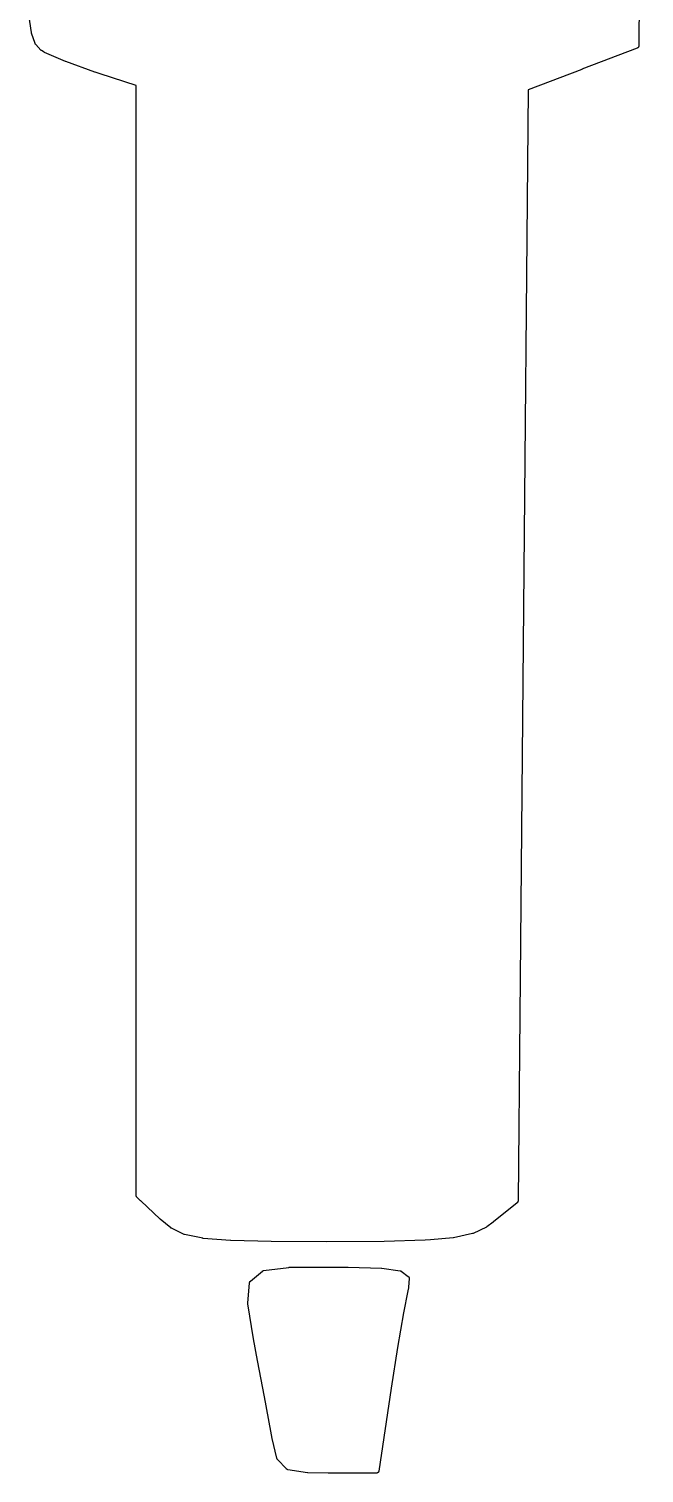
# Model space of a CAD drawing. Extents: x 6.3 to 49.3, y 9.3 to 45.7.
# Drawn here: x 36.979 to 38.274, y 12.757 to 15.795 of the extents above; entities that cross this region are included whole.
import ezdxf

# ---------------------------------------------------------------- set-up
doc = ezdxf.new("R2010")
doc.units = 0
doc.layers.add('BLACK', color=7, linetype='CONTINUOUS')

msp = doc.modelspace()

# ---------------------------------------------------------------- linework, layer by layer
at = {"layer": 'BLACK', "linetype": 'CONTINUOUS'}
for p, q in [((38.274, 16.6953), (38.2626, 15.7591)), ((36.9843, 15.7872), (36.979, 15.8249)), ((36.9844, 15.7868), (36.9843, 15.7872)), ((36.9843, 15.7872), (36.9843, 15.7872)), ((36.9843, 15.7872), (36.9843, 15.7872)), ((36.9843, 15.7872), (36.9843, 15.7872)), ((36.9845, 15.7863), (36.9844, 15.7868)), ((36.9845, 15.7862), (36.9845, 15.7863)), ((36.9845, 15.7863), (36.9845, 15.7863)), ((36.9845, 15.7863), (36.9845, 15.7863)), ((36.9924, 15.7641), (36.9845, 15.7862)), ((36.9845, 15.7862), (36.9845, 15.7862)), ((36.9925, 15.7637), (36.9924, 15.7641)), ((36.9927, 15.7632), (36.9925, 15.7637)), ((36.9928, 15.7632), (36.9927, 15.7632)), ((36.993, 15.7628), (36.9928, 15.7632)), ((36.9928, 15.7632), (36.9928, 15.7632)), ((36.9933, 15.7624), (36.993, 15.7628)), ((36.9934, 15.7624), (36.9933, 15.7624)), ((37.0041, 15.7504), (36.9934, 15.7624)), ((37.0043, 15.7502), (37.0041, 15.7504)), ((37.0045, 15.75), (37.0043, 15.7502)), ((37.0047, 15.7499), (37.0045, 15.75)), ((37.0049, 15.7497), (37.0047, 15.7499)), ((37.0051, 15.7496), (37.0049, 15.7497)), ((37.0052, 15.7495), (37.0051, 15.7496)), ((37.0053, 15.7494), (37.0052, 15.7495)), ((37.0111, 15.746), (37.0053, 15.7494)), ((37.0113, 15.7458), (37.0111, 15.746)), ((37.0116, 15.7457), (37.0113, 15.7458)), ((37.0117, 15.7457), (37.0116, 15.7457)), ((37.0564, 15.7264), (37.0117, 15.7457)), ((38.2594, 15.7545), (38.1429, 15.7101)), ((38.2597, 15.7547), (38.2594, 15.7545)), ((38.2594, 15.7545), (38.2594, 15.7545)), ((38.2594, 15.7545), (38.2594, 15.7545)), ((38.2602, 15.7549), (38.2597, 15.7547)), ((38.2603, 15.7549), (38.2602, 15.7549)), ((38.2606, 15.7552), (38.2603, 15.7549)), ((38.2603, 15.7549), (38.2603, 15.7549)), ((38.261, 15.7555), (38.2606, 15.7552)), ((38.2613, 15.7558), (38.261, 15.7555)), ((38.261, 15.7555), (38.261, 15.7555)), ((38.261, 15.7555), (38.261, 15.7555)), ((38.2617, 15.7562), (38.2613, 15.7558)), ((38.2619, 15.7567), (38.2617, 15.7563)), ((38.2617, 15.7563), (38.2617, 15.7563)), ((38.2617, 15.7563), (38.2617, 15.7562)), ((38.2621, 15.7571), (38.2619, 15.7567)), ((38.2622, 15.7571), (38.2621, 15.7571)), ((38.2621, 15.7571), (38.2621, 15.7571)), ((38.2623, 15.7576), (38.2622, 15.7571)), ((38.2625, 15.758), (38.2623, 15.7576)), ((38.2626, 15.759), (38.2625, 15.7586)), ((38.2625, 15.7586), (38.2625, 15.7581)), ((38.2625, 15.7581), (38.2625, 15.758)), ((38.2625, 15.758), (38.2625, 15.758)), ((38.2626, 15.7591), (38.2626, 15.759)), ((38.2626, 15.759), (38.2626, 15.759)), ((38.2626, 15.759), (38.2626, 15.759)), ((37.0565, 15.7264), (37.0564, 15.7264)), ((37.0566, 15.7263), (37.0565, 15.7264)), ((37.1181, 15.7041), (37.0566, 15.7263)), ((37.0566, 15.7263), (37.0566, 15.7263)), ((38.1429, 15.71), (38.0297, 15.6669)), ((38.1429, 15.7101), (38.1429, 15.71)), ((38.1429, 15.71), (38.1429, 15.71)), ((37.1182, 15.7041), (37.1181, 15.7041)), ((37.1181, 15.7041), (37.1181, 15.7041)), ((37.1181, 15.7041), (37.1181, 15.7041)), ((37.1289, 15.7006), (37.1182, 15.7041)), ((37.2048, 15.6761), (37.1289, 15.7006)), ((37.1289, 15.7006), (37.1289, 15.7006)), ((37.1289, 15.7006), (37.1289, 15.7006)), ((37.2048, 13.3409), (37.2048, 15.6761)), ((38.0297, 15.6669), (38.0192, 14.5)), ((38.0192, 14.5), (38.0121, 13.7198)), ((38.0121, 13.7198), (38.0086, 13.3297)), ((37.2048, 13.3408), (37.2048, 13.3409)), ((37.2049, 13.3404), (37.2048, 13.3408)), ((37.2048, 13.3408), (37.2048, 13.3408)), ((37.2049, 13.3399), (37.2049, 13.3404)), ((37.2049, 13.3398), (37.2049, 13.3399)), ((37.2049, 13.3399), (37.2049, 13.3399)), ((37.2051, 13.3394), (37.2049, 13.3398)), ((37.2052, 13.339), (37.2051, 13.3394)), ((37.2052, 13.3389), (37.2052, 13.339)), ((37.2055, 13.3385), (37.2052, 13.3389)), ((37.2052, 13.3389), (37.2052, 13.3389)), ((37.2057, 13.3381), (37.2055, 13.3385)), ((37.2057, 13.338), (37.2057, 13.3381)), ((37.2057, 13.3381), (37.2057, 13.3381)), ((37.206, 13.3377), (37.2057, 13.338)), ((37.2063, 13.3374), (37.206, 13.3377)), ((37.2063, 13.3373), (37.2063, 13.3374)), ((37.2064, 13.3373), (37.2063, 13.3373)), ((37.2064, 13.3372), (37.2064, 13.3373)), ((37.2143, 13.3298), (37.2064, 13.3372)), ((37.2144, 13.3297), (37.2143, 13.3298)), ((37.2554, 13.2912), (37.2144, 13.3297)), ((38.0067, 13.3259), (37.9568, 13.2854)), ((38.0069, 13.326), (38.0067, 13.3259)), ((38.007, 13.3261), (38.0069, 13.326)), ((38.0072, 13.3263), (38.007, 13.3261)), ((38.0074, 13.3265), (38.0072, 13.3263)), ((38.0075, 13.3267), (38.0074, 13.3265)), ((38.0077, 13.3269), (38.0075, 13.3267)), ((38.0078, 13.3271), (38.0077, 13.3269)), ((38.008, 13.3273), (38.0078, 13.3271)), ((38.0081, 13.3275), (38.008, 13.3273)), ((38.0082, 13.3277), (38.0081, 13.3275)), ((38.0084, 13.3282), (38.0082, 13.328)), ((38.0082, 13.328), (38.0082, 13.3277)), ((38.0085, 13.3287), (38.0084, 13.3285)), ((38.0084, 13.3285), (38.0084, 13.3282)), ((38.0086, 13.3292), (38.0085, 13.3289)), ((38.0085, 13.3289), (38.0085, 13.3287)), ((38.0086, 13.3297), (38.0086, 13.3296)), ((38.0086, 13.3296), (38.0086, 13.3294)), ((38.0086, 13.3294), (38.0086, 13.3292)), ((37.2555, 13.2911), (37.2554, 13.2912)), ((37.2556, 13.291), (37.2555, 13.2911)), ((37.2557, 13.291), (37.2556, 13.291)), ((37.278, 13.2727), (37.2557, 13.291)), ((37.9566, 13.2852), (37.9427, 13.2751)), ((37.9567, 13.2854), (37.9566, 13.2853)), ((37.9566, 13.2853), (37.9566, 13.2852)), ((37.9568, 13.2854), (37.9567, 13.2854)), ((37.2781, 13.2726), (37.278, 13.2727)), ((37.2785, 13.2724), (37.2781, 13.2726)), ((37.2781, 13.2726), (37.2781, 13.2726)), ((37.2788, 13.2721), (37.2785, 13.2724)), ((37.2789, 13.2721), (37.2788, 13.2721)), ((37.279, 13.2721), (37.2789, 13.2721)), ((37.279, 13.272), (37.279, 13.2721)), ((37.3056, 13.2593), (37.279, 13.272)), ((37.3057, 13.2593), (37.3056, 13.2593)), ((37.3056, 13.2593), (37.3056, 13.2593)), ((37.3061, 13.2591), (37.3057, 13.2593)), ((37.3065, 13.259), (37.3061, 13.2591)), ((37.3066, 13.259), (37.3065, 13.259)), ((37.3065, 13.259), (37.3065, 13.259)), ((37.3067, 13.259), (37.3066, 13.259)), ((37.345, 13.2509), (37.3067, 13.259)), ((37.3453, 13.2508), (37.345, 13.2509)), ((37.3456, 13.2508), (37.3453, 13.2508)), ((37.3457, 13.2508), (37.3456, 13.2508)), ((37.4036, 13.2462), (37.3457, 13.2508)), ((37.4037, 13.2462), (37.4036, 13.2462)), ((37.4038, 13.2462), (37.4037, 13.2462)), ((37.4889, 13.2443), (37.4038, 13.2462)), ((37.4038, 13.2462), (37.4038, 13.2462)), ((37.8129, 13.2469), (37.7267, 13.2445)), ((37.813, 13.2469), (37.8129, 13.2469)), ((37.8132, 13.2469), (37.813, 13.2469)), ((37.8241, 13.2479), (37.8132, 13.2469)), ((37.8132, 13.2469), (37.8132, 13.2469)), ((37.8724, 13.2521), (37.8241, 13.2479)), ((37.8241, 13.2479), (37.8241, 13.2479)), ((37.8727, 13.2522), (37.8724, 13.2521)), ((37.873, 13.2522), (37.8727, 13.2522)), ((37.9128, 13.261), (37.873, 13.2522)), ((37.873, 13.2522), (37.873, 13.2522)), ((37.9129, 13.261), (37.9128, 13.261)), ((37.9128, 13.261), (37.9128, 13.261)), ((37.9133, 13.2612), (37.9129, 13.261)), ((37.9137, 13.2613), (37.9133, 13.2612)), ((37.9138, 13.2613), (37.9137, 13.2613)), ((37.9139, 13.2614), (37.9138, 13.2613)), ((37.9138, 13.2613), (37.9138, 13.2613)), ((37.9419, 13.2747), (37.9139, 13.2614)), ((37.9422, 13.2749), (37.9419, 13.2747)), ((37.9426, 13.2751), (37.9422, 13.2749)), ((37.9427, 13.2751), (37.9426, 13.2751)), ((37.489, 13.2443), (37.4889, 13.2443)), ((37.4889, 13.2443), (37.4889, 13.2443)), ((37.4889, 13.2443), (37.4889, 13.2443)), ((37.6057, 13.2438), (37.489, 13.2443)), ((37.6058, 13.2438), (37.6057, 13.2438)), ((37.7266, 13.2445), (37.6058, 13.2438)), ((37.7267, 13.2445), (37.7266, 13.2445)), ((37.7266, 13.2445), (37.7266, 13.2445)), ((37.7267, 13.2445), (37.7267, 13.2445)), ((37.4731, 13.1831), (37.526, 13.1898)), ((37.526, 13.1898), (37.5261, 13.1898)), ((37.5261, 13.1898), (37.5263, 13.1898)), ((37.5263, 13.1898), (37.5266, 13.1899)), ((37.5266, 13.1899), (37.6134, 13.1903)), ((37.6134, 13.1903), (37.6135, 13.1903)), ((37.6135, 13.1903), (37.6508, 13.1902)), ((37.6508, 13.1902), (37.6508, 13.1902)), ((37.6508, 13.1902), (37.6509, 13.1902)), ((37.6509, 13.1902), (37.6509, 13.1902)), ((37.6509, 13.1902), (37.7211, 13.1884)), ((37.7211, 13.1884), (37.7212, 13.1884)), ((37.7212, 13.1884), (37.7214, 13.1883)), ((37.7214, 13.1883), (37.7217, 13.1883)), ((37.7217, 13.1883), (37.7604, 13.1827)), ((37.44, 13.1144), (37.4436, 13.1576)), ((37.4436, 13.1577), (37.4437, 13.1582)), ((37.4436, 13.1576), (37.4436, 13.1577)), ((37.4437, 13.1582), (37.4438, 13.1586)), ((37.4438, 13.1587), (37.444, 13.1592)), ((37.4438, 13.1586), (37.4438, 13.1587)), ((37.4438, 13.1586), (37.4438, 13.1586)), ((37.444, 13.1592), (37.4442, 13.1595)), ((37.4442, 13.1596), (37.4444, 13.16)), ((37.4442, 13.1595), (37.4442, 13.1596)), ((37.4442, 13.1595), (37.4442, 13.1595)), ((37.4444, 13.16), (37.4447, 13.1604)), ((37.4447, 13.1604), (37.445, 13.1606)), ((37.4447, 13.1604), (37.4447, 13.1604)), ((37.4447, 13.1604), (37.4447, 13.1604)), ((37.445, 13.1606), (37.4454, 13.1611)), ((37.4454, 13.1611), (37.4705, 13.182)), ((37.4705, 13.182), (37.4706, 13.182)), ((37.4706, 13.182), (37.4709, 13.1823)), ((37.4709, 13.1823), (37.4713, 13.1825)), ((37.4713, 13.1825), (37.4714, 13.1826)), ((37.4713, 13.1825), (37.4713, 13.1825)), ((37.4714, 13.1826), (37.4718, 13.1827)), ((37.4718, 13.1827), (37.4722, 13.1829)), ((37.4722, 13.1829), (37.4723, 13.183)), ((37.4722, 13.1829), (37.4722, 13.1829)), ((37.4723, 13.183), (37.4727, 13.183)), ((37.4727, 13.183), (37.4731, 13.1831)), ((37.7604, 13.1827), (37.7604, 13.1827)), ((37.7604, 13.1827), (37.7607, 13.1827)), ((37.7607, 13.1827), (37.7609, 13.1826)), ((37.7609, 13.1826), (37.7611, 13.1825)), ((37.7611, 13.1825), (37.7614, 13.1825)), ((37.7614, 13.1825), (37.7616, 13.1824)), ((37.7616, 13.1824), (37.7618, 13.1823)), ((37.7618, 13.1823), (37.762, 13.1822)), ((37.762, 13.1822), (37.7623, 13.182)), ((37.7623, 13.182), (37.7624, 13.1819)), ((37.7624, 13.1819), (37.7626, 13.1818)), ((37.7626, 13.1818), (37.7775, 13.1707)), ((37.7775, 13.1707), (37.7775, 13.1707)), ((37.7775, 13.1707), (37.7776, 13.1706)), ((37.7776, 13.1706), (37.7776, 13.1706)), ((37.7776, 13.1706), (37.7778, 13.1704)), ((37.7778, 13.1704), (37.7783, 13.17)), ((37.7783, 13.17), (37.7783, 13.17)), ((37.7783, 13.17), (37.7783, 13.17)), ((37.7783, 13.17), (37.7784, 13.1698)), ((37.7795, 13.1664), (37.7783, 13.148)), ((37.7784, 13.1698), (37.7788, 13.1692)), ((37.7788, 13.1692), (37.7788, 13.1692)), ((37.7788, 13.1692), (37.7788, 13.1692)), ((37.7788, 13.1692), (37.779, 13.1688)), ((37.779, 13.1688), (37.7792, 13.1683)), ((37.7792, 13.1683), (37.7792, 13.1683)), ((37.7792, 13.1683), (37.7792, 13.1683)), ((37.7792, 13.1683), (37.7793, 13.1679)), ((37.7793, 13.1679), (37.7795, 13.1674)), ((37.7795, 13.1674), (37.7795, 13.1673)), ((37.7795, 13.1673), (37.7795, 13.1673)), ((37.7795, 13.1673), (37.7795, 13.1669)), ((37.7795, 13.1669), (37.7795, 13.1664)), ((37.7795, 13.1664), (37.7795, 13.1664)), ((37.7795, 13.1664), (37.7795, 13.1664)), ((37.7764, 13.1405), (37.7672, 13.0939)), ((37.7781, 13.147), (37.7764, 13.1405)), ((37.7782, 13.1474), (37.7781, 13.147)), ((37.7783, 13.1479), (37.7782, 13.1474)), ((37.7783, 13.148), (37.7783, 13.1479)), ((37.44, 13.1143), (37.44, 13.1144)), ((37.44, 13.1144), (37.44, 13.1144)), ((37.44, 13.1139), (37.44, 13.1143)), ((37.44, 13.1135), (37.44, 13.1139)), ((37.44, 13.1134), (37.44, 13.1135)), ((37.44, 13.1133), (37.44, 13.1134)), ((37.44, 13.1132), (37.44, 13.1133)), ((37.4517, 13.0398), (37.44, 13.1132)), ((37.7672, 13.0939), (37.7547, 13.0215)), ((37.4517, 13.0397), (37.4517, 13.0398)), ((37.4517, 13.0398), (37.4517, 13.0398)), ((37.4604, 12.994), (37.4517, 13.0397)), ((37.4517, 13.0397), (37.4517, 13.0397)), ((37.7547, 13.0215), (37.7414, 12.9359)), ((37.4605, 12.9939), (37.4604, 12.994)), ((37.4748, 12.9175), (37.4605, 12.9939)), ((37.4748, 12.9174), (37.4748, 12.9175)), ((37.4748, 12.9175), (37.4748, 12.9175)), ((37.4881, 12.8453), (37.4748, 12.9174)), ((37.7414, 12.9359), (37.7155, 12.7613)), ((37.7414, 12.9359), (37.7414, 12.9359)), ((37.4908, 12.8299), (37.4881, 12.8453)), ((37.4909, 12.8298), (37.4908, 12.8299)), ((37.4909, 12.8297), (37.4909, 12.8298)), ((37.4909, 12.8296), (37.4909, 12.8297)), ((37.501, 12.7881), (37.4909, 12.8296)), ((37.5011, 12.7879), (37.501, 12.7881)), ((37.5012, 12.7876), (37.5011, 12.7879)), ((37.5013, 12.7874), (37.5012, 12.7876)), ((37.5014, 12.7872), (37.5013, 12.7874)), ((37.5015, 12.787), (37.5014, 12.7872)), ((37.5016, 12.7867), (37.5015, 12.787)), ((37.5018, 12.7865), (37.5016, 12.7867)), ((37.5019, 12.7864), (37.5018, 12.7865)), ((37.502, 12.7862), (37.5019, 12.7864)), ((37.5022, 12.7859), (37.502, 12.7862)), ((37.5023, 12.7859), (37.5022, 12.7859)), ((37.5215, 12.7657), (37.5023, 12.7859)), ((37.5216, 12.7656), (37.5215, 12.7657)), ((37.5217, 12.7655), (37.5216, 12.7656)), ((37.5219, 12.7653), (37.5217, 12.7655)), ((37.5222, 12.765), (37.5219, 12.7653)), ((37.5223, 12.765), (37.5222, 12.765)), ((37.5224, 12.7649), (37.5223, 12.765)), ((37.5227, 12.7647), (37.5224, 12.7649)), ((37.5231, 12.7646), (37.5227, 12.7647)), ((37.5232, 12.7645), (37.5231, 12.7646)), ((37.5233, 12.7645), (37.5232, 12.7645)), ((37.5236, 12.7644), (37.5233, 12.7645)), ((37.524, 12.7642), (37.5236, 12.7644)), ((37.5241, 12.7642), (37.524, 12.7642)), ((37.5242, 12.7642), (37.5241, 12.7642)), ((37.5243, 12.7642), (37.5242, 12.7642)), ((37.5652, 12.7576), (37.5243, 12.7642)), ((37.7151, 12.7601), (37.7149, 12.7597)), ((37.7152, 12.7603), (37.7151, 12.7602)), ((37.7151, 12.7602), (37.7151, 12.7601)), ((37.7153, 12.7606), (37.7152, 12.7603)), ((37.7154, 12.761), (37.7153, 12.7606)), ((37.7155, 12.7613), (37.7154, 12.7612)), ((37.7154, 12.7612), (37.7154, 12.7611)), ((37.7154, 12.7611), (37.7154, 12.761)), ((37.5655, 12.7576), (37.5652, 12.7576)), ((37.5658, 12.7576), (37.5655, 12.7576)), ((37.5659, 12.7576), (37.5658, 12.7576)), ((37.6092, 12.757), (37.5659, 12.7576)), ((37.7105, 12.757), (37.6092, 12.757)), ((37.7106, 12.757), (37.7105, 12.757)), ((37.7107, 12.757), (37.7106, 12.757)), ((37.7111, 12.7571), (37.7107, 12.757)), ((37.7115, 12.7571), (37.7111, 12.7571)), ((37.7116, 12.7571), (37.7115, 12.7571)), ((37.7117, 12.7571), (37.7116, 12.7571)), ((37.7121, 12.7573), (37.7117, 12.7571)), ((37.7124, 12.7574), (37.7121, 12.7573)), ((37.7125, 12.7574), (37.7124, 12.7574)), ((37.7126, 12.7575), (37.7125, 12.7574)), ((37.7129, 12.7577), (37.7126, 12.7575)), ((37.7133, 12.7578), (37.7129, 12.7577)), ((37.7134, 12.7579), (37.7133, 12.7578)), ((37.7137, 12.7582), (37.7134, 12.758)), ((37.7134, 12.758), (37.7134, 12.7579)), ((37.714, 12.7585), (37.7137, 12.7582)), ((37.7141, 12.7585), (37.714, 12.7585)), ((37.7142, 12.7586), (37.7141, 12.7585)), ((37.7144, 12.7589), (37.7142, 12.7586)), ((37.7147, 12.7592), (37.7144, 12.7589)), ((37.7148, 12.7594), (37.7147, 12.7593)), ((37.7147, 12.7593), (37.7147, 12.7592)), ((37.7149, 12.7597), (37.7148, 12.7594))]:
    msp.add_line(p, q, dxfattribs=at)

doc.saveas('drawing.dxf')
